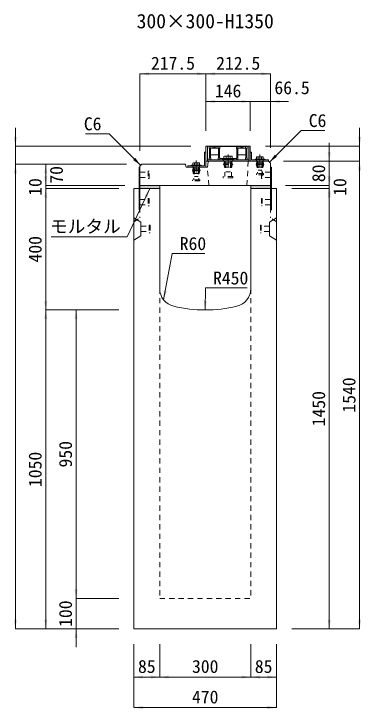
# Model space of a CAD drawing. Units: millimetres at full size. Extents: x -1934 to 78146, y -143454 to -112471.
# Drawn here: x 22768 to 23912, y -136569 to -134279 of the extents above; entities that cross this region are included whole.
import ezdxf
from ezdxf.enums import TextEntityAlignment as Align

# ---------------------------------------------------------------- set-up
doc = ezdxf.new("R2010")
doc.units = ezdxf.units.MM
doc.header["$LTSCALE"] = 23
for name, pattern in [('CHAIN', [18.5, 12, -1.5, 3.5, -1.5]), ('USER2', [1.35, 0.75, -0.6]), ('USER3', [1.35, 0.75, -0.6])]:
    doc.linetypes.add(name, pattern=pattern)
for name, color, linetype, lineweight in [('0_2', 7, 'Continuous', 13), ('インサート', 92, 'USER2', 9), ('グレーチング', 7, 'Continuous', 9), ('ジョイント', 7, 'Continuous', 5), ('モルタル', 7, 'Continuous', 13), ('作業エリア', 11, 'Continuous', 13), ('受枠', 3, 'Continuous', 13), ('寸法線', 7, 'Continuous', 13), ('引出線', 4, 'Continuous', 13), ('本体', 2, 'Continuous', 13), ('ｲﾝｻｰﾄ', 3, 'USER3', 5)]:
    doc.layers.add(name, color=color, linetype=linetype, lineweight=lineweight)
doc.layers.add('ハッチング_モルタル', color=30, linetype='Continuous')
doc.styles.add('ＭＳ ゴシック', font='')
doc.styles.get('ＭＳ ゴシック').set_extended_font_data('MS Gothic')

# ---------------------------------------------------------------- blocks, each defined once
blk = doc.blocks.new('filled_arrow')
at = {"color": 0, "linetype": 'Continuous', "lineweight": -2}
blk.add_solid([(7.5, 1.25), (0, 0), (7.5, -1.25)], dxfattribs=at)

msp = doc.modelspace()

# ---------------------------------------------------------------- hatches: boundary and pattern name
at = {"layer": 'ハッチング_モルタル'}
for points in [[(23183.15, -134844.27), (23183.15, -134854.27), (23248.15, -134854.27), (23248.15, -134844.27)], [(23548.15, -134844.27), (23548.15, -134854.27), (23613.15, -134854.27), (23613.15, -134844.27)]]:
    msp.add_hatch(color=256, dxfattribs=at).paths.add_polyline_path(points)

# ---------------------------------------------------------------- linework, layer by layer
at = {"layer": 'インサート', "linetype": 'Continuous', "lineweight": 13}
for p, q in [((23461.66, -134747.47), (23459.8, -134748.31)), ((23485.64, -134747.47), (23461.66, -134747.47)), ((23485.64, -134747.47), (23487.5, -134748.31)), ((23359.17, -134769.47), (23357.7, -134770.31)), ((23357.7, -134770.31), (23357.7, -134777.47)), ((23359.17, -134769.47), (23378.13, -134769.47)), ((23378.13, -134769.47), (23379.6, -134770.31)), ((23379.6, -134770.31), (23379.6, -134777.47)), ((23459.8, -134748.31), (23459.8, -134757.47)), ((23487.5, -134757.47), (23459.8, -134757.47)), ((23487.5, -134748.31), (23487.5, -134757.47)), ((23569.17, -134749.47), (23567.7, -134750.31)), ((23567.7, -134750.31), (23567.7, -134757.47)), ((23567.7, -134757.47), (23589.6, -134757.47)), ((23569.17, -134749.47), (23588.13, -134749.47)), ((23588.13, -134749.47), (23589.6, -134750.31)), ((23589.6, -134750.31), (23589.6, -134757.47)), ((23357.7, -134777.47), (23379.6, -134777.47))]:
    msp.add_line(p, q, dxfattribs=at)
at = {"layer": 'インサート', "linetype": 'Continuous', "lineweight": 5}
for p, q in [((23363.18, -134770.31), (23363.18, -134777.47)), ((23374.13, -134770.31), (23374.13, -134777.47)), ((23466.73, -134748.31), (23466.73, -134757.47)), ((23480.58, -134748.31), (23480.58, -134757.47)), ((23573.18, -134750.31), (23573.18, -134757.47)), ((23584.13, -134750.31), (23584.13, -134757.47))]:
    msp.add_line(p, q, dxfattribs=at)
at = {"layer": 'インサート', "linetype": 'Continuous'}
for p, q in [((23492.65, -134757.47), (23454.65, -134757.47)), ((23454.65, -134757.47), (23454.65, -134759.77)), ((23492.65, -134759.77), (23454.65, -134759.77)), ((23492.65, -134757.47), (23492.65, -134759.77)), ((23562.65, -134757.47), (23594.65, -134757.47)), ((23562.65, -134757.47), (23562.65, -134759.77)), ((23562.65, -134759.77), (23594.65, -134759.77)), ((23594.65, -134757.47), (23594.65, -134759.77)), ((23352.65, -134777.47), (23384.65, -134777.47)), ((23352.65, -134777.47), (23352.65, -134779.77)), ((23352.65, -134779.77), (23384.65, -134779.77)), ((23384.65, -134777.47), (23384.65, -134779.77))]:
    msp.add_line(p, q, dxfattribs=at)
at = {"layer": 'インサート'}
for p, q in [((23459.9, -134773.52), (23461.15, -134764.27)), ((23461.15, -134764.27), (23486.15, -134764.27)), ((23462.75, -134769.27), (23484.55, -134769.27)), ((23462.75, -134769.27), (23462.75, -134814.77)), ((23464.2, -134764.27), (23464.2, -134769.27)), ((23464.65, -134757.47), (23464.65, -134759.77)), ((23465.65, -134769.27), (23465.65, -134799.27)), ((23481.65, -134769.27), (23481.65, -134799.27)), ((23482.65, -134757.47), (23482.65, -134759.77)), ((23483.1, -134764.27), (23483.1, -134769.27)), ((23484.55, -134769.27), (23484.55, -134814.77)), ((23487.4, -134773.52), (23486.15, -134764.27)), ((23567.4, -134773.52), (23568.65, -134764.27)), ((23568.65, -134764.27), (23588.65, -134764.27)), ((23570.4, -134769.27), (23586.9, -134769.27)), ((23570.4, -134769.27), (23570.4, -134805.27)), ((23571.53, -134764.27), (23571.53, -134769.27)), ((23571.65, -134757.47), (23571.65, -134759.77)), ((23572.65, -134769.27), (23572.65, -134794.27)), ((23584.65, -134769.27), (23584.65, -134794.27)), ((23585.65, -134757.47), (23585.65, -134759.77)), ((23585.78, -134764.27), (23585.78, -134769.27)), ((23586.9, -134769.27), (23586.9, -134805.27)), ((23589.9, -134773.52), (23588.65, -134764.27)), ((23356.15, -134793.52), (23381.15, -134793.52)), ((23356.15, -134793.52), (23356.15, -134795.02)), ((23357.4, -134793.52), (23358.65, -134784.27)), ((23358.65, -134784.27), (23378.65, -134784.27)), ((23360.4, -134789.27), (23376.9, -134789.27)), ((23360.4, -134789.27), (23360.4, -134825.27)), ((23361.53, -134784.27), (23361.53, -134789.27)), ((23361.65, -134777.47), (23361.65, -134779.77)), ((23362.65, -134789.27), (23362.65, -134814.27)), ((23374.65, -134789.27), (23374.65, -134814.27)), ((23375.65, -134777.47), (23375.65, -134779.77)), ((23375.78, -134784.27), (23375.78, -134789.27)), ((23376.9, -134789.27), (23376.9, -134825.27)), ((23379.9, -134793.52), (23378.65, -134784.27)), ((23381.15, -134793.52), (23381.15, -134795.02)), ((23458.65, -134773.52), (23488.65, -134773.52)), ((23458.65, -134773.52), (23458.65, -134775.02)), ((23458.65, -134775.02), (23488.65, -134775.02)), ((23459.9, -134775.02), (23461.15, -134784.27)), ((23461.15, -134784.27), (23486.15, -134784.27)), ((23487.4, -134775.02), (23486.15, -134784.27)), ((23488.65, -134773.52), (23488.65, -134775.02)), ((23566.15, -134773.52), (23591.15, -134773.52)), ((23566.15, -134773.52), (23566.15, -134775.02)), ((23566.15, -134775.02), (23591.15, -134775.02)), ((23567.4, -134775.02), (23568.65, -134784.27)), ((23568.65, -134784.27), (23588.65, -134784.27)), ((23589.9, -134775.02), (23588.65, -134784.27)), ((23591.15, -134773.52), (23591.15, -134775.02)), ((23183.15, -134800.77), (23210.15, -134800.77)), ((23183.15, -134800.77), (23183.15, -134817.77)), ((23213.15, -134796.77), (23210.15, -134796.77)), ((23210.15, -134796.77), (23210.15, -134821.77)), ((23213.15, -134821.77), (23213.15, -134796.77)), ((23356.15, -134795.02), (23381.15, -134795.02)), ((23357.4, -134795.02), (23358.65, -134804.27)), ((23358.65, -134804.27), (23378.65, -134804.27)), ((23362.65, -134814.27), (23374.65, -134814.27)), ((23379.9, -134795.02), (23378.65, -134804.27)), ((23457.65, -134819.27), (23457.65, -134814.77)), ((23489.65, -134814.77), (23457.65, -134814.77)), ((23465.65, -134799.27), (23481.65, -134799.27)), ((23489.65, -134814.77), (23489.65, -134819.27)), ((23566.65, -134809.27), (23566.65, -134805.27)), ((23590.65, -134805.27), (23566.65, -134805.27)), ((23590.65, -134809.27), (23566.65, -134809.27)), ((23572.65, -134794.27), (23584.65, -134794.27)), ((23583.15, -134796.77), (23586.15, -134796.77)), ((23583.15, -134821.77), (23583.15, -134796.77)), ((23586.15, -134796.77), (23586.15, -134821.77)), ((23613.15, -134800.77), (23586.15, -134800.77)), ((23590.65, -134805.27), (23590.65, -134809.27)), ((23613.15, -134800.77), (23613.15, -134817.77)), ((23183.15, -134817.77), (23210.15, -134817.77)), ((23210.15, -134821.77), (23213.15, -134821.77)), ((23356.65, -134829.27), (23356.65, -134825.27)), ((23380.65, -134825.27), (23356.65, -134825.27)), ((23380.65, -134829.27), (23356.65, -134829.27)), ((23380.65, -134825.27), (23380.65, -134829.27)), ((23489.65, -134819.27), (23457.65, -134819.27)), ((23586.15, -134821.77), (23583.15, -134821.77)), ((23613.15, -134817.77), (23586.15, -134817.77))]:
    msp.add_line(p, q, dxfattribs=at)
at = {"layer": 'インサート', "linetype": 'Continuous', "lineweight": 5}
for centre, radius, start, end in [((23463.26, -134754.97), 7.5, 62.50883, 117.49117), ((23473.65, -134776.2), 28.73, 76.05376, 103.94624), ((23484.04, -134754.97), 7.5, 62.50883, 117.49117), ((23360.44, -134774.32), 4.85, 55.61575, 124.38425), ((23368.65, -134787.59), 18.12, 72.41205, 107.58795), ((23376.86, -134774.32), 4.85, 55.61575, 124.38425), ((23570.44, -134754.32), 4.85, 55.61575, 124.38425), ((23578.65, -134767.59), 18.12, 72.41205, 107.58795), ((23586.86, -134754.32), 4.85, 55.61575, 124.38425)]:
    msp.add_arc(centre, radius, start, end, dxfattribs=at)
at = {"layer": 'グレーチング'}
for p, q in [((23411.15, -134715.77), (23411.15, -134721.77)), ((23411.15, -134715.77), (23536.15, -134715.77)), ((23411.15, -134721.77), (23412.15, -134722.77)), ((23412.15, -134722.77), (23412.15, -134752.77)), ((23416.15, -134721.77), (23415.15, -134722.77)), ((23415.15, -134722.77), (23415.15, -134752.77)), ((23416.15, -134715.77), (23416.15, -134721.77)), ((23416.15, -134721.77), (23441.15, -134715.77)), ((23416.15, -134721.77), (23441.15, -134721.77)), ((23441.15, -134715.77), (23441.15, -134721.77)), ((23441.15, -134721.77), (23442.15, -134722.77)), ((23442.15, -134722.77), (23442.15, -134752.77)), ((23446.15, -134721.77), (23445.15, -134722.77)), ((23445.15, -134722.77), (23445.15, -134752.77)), ((23446.15, -134715.77), (23446.15, -134721.77)), ((23501.15, -134715.77), (23501.15, -134721.77)), ((23501.15, -134721.77), (23502.15, -134722.77)), ((23502.15, -134722.77), (23502.15, -134752.77)), ((23506.15, -134721.77), (23505.15, -134722.77)), ((23505.15, -134722.77), (23505.15, -134752.77)), ((23506.15, -134721.77), (23531.15, -134715.77)), ((23506.15, -134715.77), (23506.15, -134721.77)), ((23506.15, -134721.77), (23531.15, -134721.77)), ((23531.15, -134715.77), (23531.15, -134721.77)), ((23531.15, -134721.77), (23532.15, -134722.77)), ((23532.15, -134722.77), (23532.15, -134752.77)), ((23536.15, -134721.77), (23535.15, -134722.77)), ((23535.15, -134722.77), (23535.15, -134752.77)), ((23536.15, -134715.77), (23536.15, -134721.77)), ((23442.15, -134743.77), (23415.15, -134743.77)), ((23532.15, -134743.77), (23505.15, -134743.77)), ((23411.15, -134753.77), (23412.15, -134752.77)), ((23411.15, -134759.77), (23411.15, -134753.77)), ((23411.15, -134759.77), (23416.15, -134759.77)), ((23416.15, -134753.77), (23415.15, -134752.77)), ((23416.15, -134759.77), (23416.15, -134753.77)), ((23441.15, -134753.77), (23442.15, -134752.77)), ((23441.15, -134759.77), (23441.15, -134753.77)), ((23441.15, -134759.77), (23446.15, -134759.77)), ((23446.15, -134753.77), (23445.15, -134752.77)), ((23446.15, -134759.77), (23446.15, -134753.77)), ((23501.15, -134755.27), (23446.15, -134755.27)), ((23501.15, -134753.77), (23502.15, -134752.77)), ((23501.15, -134759.77), (23501.15, -134753.77)), ((23501.15, -134759.77), (23506.15, -134759.77)), ((23506.15, -134753.77), (23505.15, -134752.77)), ((23506.15, -134759.77), (23506.15, -134753.77)), ((23531.15, -134753.77), (23532.15, -134752.77)), ((23531.15, -134759.77), (23531.15, -134753.77)), ((23531.15, -134759.77), (23536.15, -134759.77)), ((23536.15, -134753.77), (23535.15, -134752.77)), ((23536.15, -134759.77), (23536.15, -134753.77))]:
    msp.add_line(p, q, dxfattribs=at)
at = {"layer": 'ジョイント'}
for p, q in [((23179.95, -134784.27), (23183.15, -134784.27)), ((23179.95, -134784.27), (23179.95, -134924.27)), ((23183.15, -134784.27), (23183.15, -134924.27)), ((23613.15, -134784.27), (23616.35, -134784.27)), ((23613.15, -134784.27), (23613.15, -134924.27)), ((23616.35, -134784.27), (23616.35, -134924.27)), ((23179.95, -134924.27), (23183.15, -134924.27)), ((23613.15, -134924.27), (23616.35, -134924.27))]:
    msp.add_line(p, q, dxfattribs=at)
at = {"layer": 'ジョイント', "linetype": 'USER2'}
for p, q in [((23179.95, -134794.27), (23183.15, -134794.27)), ((23613.15, -134794.27), (23616.35, -134794.27)), ((23179.95, -134839.27), (23183.15, -134839.27)), ((23613.15, -134839.27), (23616.35, -134839.27)), ((23179.95, -134869.27), (23183.15, -134869.27)), ((23613.15, -134869.27), (23616.35, -134869.27)), ((23179.95, -134914.27), (23183.15, -134914.27)), ((23613.15, -134914.27), (23616.35, -134914.27))]:
    msp.add_line(p, q, dxfattribs=at)
at = {"layer": 'モルタル'}
for points in [[(23183.15, -134844.27), (23248.15, -134844.27), (23248.15, -134854.27), (23183.15, -134854.27)], [(23548.15, -134844.27), (23613.15, -134844.27), (23613.15, -134854.27), (23548.15, -134854.27)]]:
    msp.add_lwpolyline(points, close=True, dxfattribs=at)
at = {"layer": '作業エリア'}
for p, q in [((23407.77, -134766.82), (23408.15, -134764.27)), ((23408.15, -134764.27), (23410.73, -134764.27)), ((23330.69, -134774.27), (23333.15, -134774.27)), ((23333.15, -134774.27), (23333.63, -134776.68))]:
    msp.add_line(p, q, dxfattribs=at)
at = {"layer": '受枠'}
for p, q in [((23400.65, -134714.27), (23546.65, -134714.27)), ((23400.65, -134714.27), (23400.65, -134764.27)), ((23405.15, -134714.27), (23405.15, -134764.27)), ((23542.15, -134714.27), (23542.15, -134764.27)), ((23546.65, -134714.27), (23546.65, -134764.27)), ((23396.15, -134779.77), (23396.15, -134734.27)), ((23396.15, -134734.27), (23400.65, -134734.27)), ((23400.65, -134734.27), (23400.65, -134784.27)), ((23551.15, -134734.27), (23546.65, -134734.27)), ((23551.15, -134759.77), (23551.15, -134734.27)), ((23400.65, -134764.27), (23546.65, -134764.27)), ((23405.15, -134759.77), (23542.15, -134759.77)), ((23546.65, -134764.27), (23606.65, -134764.27)), ((23606.65, -134759.77), (23551.15, -134759.77)), ((23606.65, -134764.27), (23606.65, -134759.77)), ((23340.65, -134784.27), (23340.65, -134779.77)), ((23340.65, -134779.77), (23396.15, -134779.77)), ((23400.65, -134784.27), (23340.65, -134784.27))]:
    msp.add_line(p, q, dxfattribs=at)
at = {"layer": '受枠', "linetype": 'CHAIN'}
for p, q in [((23473.65, -134742.02), (23473.65, -134782.02)), ((23578.65, -134742.02), (23578.65, -134782.02)), ((23368.65, -134762.02), (23368.65, -134802.02))]:
    msp.add_line(p, q, dxfattribs=at)
at = {"layer": '受枠', "linetype": 'USER2'}
for p, q in [((23458.65, -134759.77), (23458.65, -134764.27)), ((23488.65, -134759.77), (23488.65, -134764.27)), ((23567.65, -134759.77), (23567.65, -134764.27)), ((23589.65, -134759.77), (23589.65, -134764.27)), ((23357.65, -134779.77), (23357.65, -134784.27)), ((23379.65, -134779.77), (23379.65, -134784.27))]:
    msp.add_line(p, q, dxfattribs=at)
at = {"layer": '寸法線'}
for p, q in [((23183.15, -134476.59), (23400.65, -134476.59)), ((23183.15, -134730.27), (23183.15, -134476.59)), ((23400.65, -134664.27), (23400.65, -134476.59)), ((23400.65, -134476.59), (23613.15, -134476.59)), ((23400.65, -134664.27), (23400.65, -134476.59)), ((23613.15, -134720.27), (23613.15, -134476.59)), ((23400.65, -134567.82), (23546.65, -134567.82)), ((23400.65, -134664.27), (23400.65, -134567.82)), ((23486.65, -134567.82), (23673.15, -134567.82)), ((23546.65, -134664.27), (23546.65, -134567.82)), ((23546.65, -134664.27), (23546.65, -134567.82)), ((23613.15, -134720.27), (23613.15, -134567.82)), ((22772.59, -134834.27), (22772.59, -134654.27)), ((23906.91, -134824.27), (23906.91, -134654.27)), ((23350.65, -134714.27), (22772.59, -134714.27)), ((23596.65, -134714.27), (23906.91, -134714.27)), ((23806.91, -134904.27), (23806.91, -134704.27)), ((23806.91, -134904.27), (23806.91, -134704.27)), ((23656.65, -134764.27), (23806.91, -134764.27)), ((23656.65, -134764.27), (23906.91, -134764.27)), ((23656.65, -134764.27), (23806.91, -134764.27)), ((23657.15, -134764.27), (23906.91, -134764.27)), ((23906.91, -136304.27), (23906.91, -134764.27)), ((22772.58, -136304.27), (22772.58, -134774.27)), ((23139.15, -134774.27), (22772.58, -134774.27)), ((23139.15, -134774.27), (22772.59, -134774.27)), ((22872.58, -134844.27), (22872.58, -134774.27)), ((23139.15, -134774.27), (22872.58, -134774.27)), ((22872.58, -134914.27), (22872.58, -134784.27)), ((23806.91, -134784.27), (23806.91, -134914.27)), ((23133.15, -134844.27), (22872.58, -134844.27)), ((23133.15, -134844.27), (22872.58, -134844.27)), ((23113.15, -134854.27), (22872.58, -134854.27)), ((22872.59, -134854.27), (22872.59, -135254.27)), ((23113.15, -134854.27), (22872.59, -134854.27)), ((23663.15, -134844.27), (23806.91, -134844.27)), ((23663.15, -134844.27), (23806.91, -134844.27)), ((23663.15, -134844.27), (23806.91, -134844.27)), ((23683.15, -134854.27), (23806.91, -134854.27)), ((23683.15, -134854.27), (23806.91, -134854.27)), ((23806.91, -136304.27), (23806.91, -134854.27)), ((22872.59, -136304.27), (22872.59, -135254.27)), ((23113.15, -135254.27), (22872.59, -135254.27)), ((23113.15, -135254.27), (22872.59, -135254.27)), ((22972.59, -135254.27), (22972.59, -136204.27)), ((23113.15, -135254.27), (22972.59, -135254.27)), ((22972.59, -136144.27), (22972.59, -136364.27)), ((23113.15, -136204.27), (22972.59, -136204.27)), ((23113.15, -136204.27), (22972.59, -136204.27)), ((23113.15, -136304.27), (22772.58, -136304.27)), ((23113.15, -136304.27), (22872.59, -136304.27)), ((23113.15, -136304.27), (22972.59, -136304.27)), ((23683.15, -136304.27), (23806.91, -136304.27)), ((23683.15, -136304.27), (23906.91, -136304.27)), ((23163.15, -136354.27), (23163.15, -136463.07)), ((23163.15, -136354.27), (23163.15, -136563.54)), ((23248.15, -136354.27), (23248.15, -136463.07)), ((23248.15, -136354.27), (23248.15, -136463.07)), ((23548.15, -136354.27), (23548.15, -136463.07)), ((23548.15, -136354.27), (23548.15, -136463.07)), ((23633.15, -136354.27), (23633.15, -136463.07)), ((23633.15, -136354.27), (23633.15, -136563.54)), ((23163.15, -136463.07), (23248.15, -136463.07)), ((23248.15, -136463.07), (23548.15, -136463.07)), ((23548.15, -136463.07), (23633.15, -136463.07)), ((23163.15, -136563.54), (23633.15, -136563.54))]:
    msp.add_line(p, q, dxfattribs=at)
at = {"layer": '引出線'}
for points in [[(23185.43, -134777.99), (23081.26, -134673.82), (23003.27, -134673.82)], [(23610.15, -134767.27), (23714.32, -134663.1), (23792.31, -134663.1)], [(23215.65, -134854.27), (23141.26, -135013.22), (22890.35, -135013.22)], [(23261.08, -135220.95), (23289.07, -135068.17), (23396.76, -135068.17)], [(23398.15, -135254.27), (23398.94, -135181.55), (23535.87, -135181.55)]]:
    msp.add_lwpolyline(points, dxfattribs=at)
at = {"layer": '本体'}
for p, q in [((23407.77, -134766.82), (23405.15, -134784.27)), ((23410.73, -134764.27), (23607.15, -134764.27)), ((23607.15, -134764.27), (23613.15, -134770.27)), ((23613.15, -134770.27), (23613.15, -134844.27)), ((23183.15, -134780.27), (23189.15, -134774.27)), ((23183.15, -134780.27), (23183.15, -134844.27)), ((23189.15, -134774.27), (23330.69, -134774.27)), ((23333.63, -134776.68), (23335.15, -134784.27)), ((23335.15, -134784.27), (23405.15, -134784.27)), ((23183.15, -134844.27), (23613.15, -134844.27)), ((23183.15, -134854.27), (23248.15, -134854.27)), ((23548.15, -134854.27), (23613.15, -134854.27))]:
    msp.add_line(p, q, dxfattribs=at)
at = {"layer": '本体', "linetype": 'USER2', "lineweight": 15}
for p, q in [((23535.15, -134844.27), (23540.15, -134764.27)), ((23410.15, -134844.27), (23405.15, -134784.27))]:
    msp.add_line(p, q, dxfattribs=at)
at = {"layer": '本体', "lineweight": 20}
for p, q in [((23163.15, -134854.27), (23163.15, -136304.27)), ((23248.15, -134854.27), (23163.15, -134854.27)), ((23248.15, -135183.74), (23248.15, -134854.27)), ((23548.15, -135183.74), (23548.15, -134854.27)), ((23633.15, -134854.27), (23548.15, -134854.27)), ((23633.15, -136304.27), (23633.15, -134854.27)), ((23163.15, -136304.27), (23633.15, -136304.27))]:
    msp.add_line(p, q, dxfattribs=at)
at = {"layer": '本体', "linetype": 'USER3', "lineweight": 5}
for p, q in [((23183.15, -134854.27), (23183.15, -134951.27)), ((23613.15, -134854.27), (23613.15, -134951.27)), ((23163.15, -134963.77), (23183.15, -134951.27)), ((23633.15, -134963.77), (23613.15, -134951.27))]:
    msp.add_line(p, q, dxfattribs=at)
at = {"layer": '本体', "lineweight": 5}
for p, q in [((23163.15, -134950.27), (23186.35, -134964.77)), ((23633.15, -134950.27), (23609.95, -134964.77)), ((23186.35, -134964.77), (23186.35, -135009.77)), ((23609.95, -134964.77), (23609.95, -135009.77)), ((23163.15, -135024.27), (23186.35, -135009.77)), ((23633.15, -135024.27), (23609.95, -135009.77))]:
    msp.add_line(p, q, dxfattribs=at)
at = {"layer": '本体', "linetype": 'USER3', "lineweight": 9}
for p, q in [((23248.15, -135183.74), (23248.15, -136204.27)), ((23548.15, -135183.74), (23548.15, -136204.27)), ((23248.15, -136204.27), (23548.15, -136204.27))]:
    msp.add_line(p, q, dxfattribs=at)
at = {"layer": '本体'}
for centre, start, end in [((23410.73, -134767.27), 90, 171.46923), ((23330.69, -134777.27), 11.30993, 90)]:
    msp.add_arc(centre, 3, start, end, dxfattribs=at)
at = {"layer": '本体', "lineweight": 20}
for centre, radius, start, end in [((23308.15, -135183.74), 60, 180, 256.65776), ((23488.15, -135183.74), 60, 283.34229, 0), ((23398.15, -134804.27), 450, 256.65776, 283.34229)]:
    msp.add_arc(centre, radius, start, end, dxfattribs=at)
at = {"layer": 'ｲﾝｻｰﾄ'}
for p, q in [((23183.15, -134890.77), (23210.15, -134890.77)), ((23183.15, -134907.77), (23210.15, -134907.77)), ((23210.15, -134886.77), (23210.15, -134911.77)), ((23210.15, -134886.77), (23213.15, -134886.77)), ((23213.15, -134886.77), (23213.15, -134911.77)), ((23583.15, -134886.77), (23583.15, -134911.77)), ((23586.15, -134886.77), (23583.15, -134886.77)), ((23586.15, -134886.77), (23586.15, -134911.77)), ((23613.15, -134890.77), (23586.15, -134890.77)), ((23613.15, -134907.77), (23586.15, -134907.77)), ((23210.15, -134911.77), (23213.15, -134911.77)), ((23586.15, -134911.77), (23583.15, -134911.77)), ((23213.35, -134974.77), (23213.35, -134999.77)), ((23213.35, -134974.77), (23216.35, -134974.77)), ((23216.35, -134974.77), (23216.35, -134999.77)), ((23579.95, -134974.77), (23579.95, -134999.77)), ((23582.95, -134974.77), (23579.95, -134974.77)), ((23582.95, -134974.77), (23582.95, -134999.77)), ((23186.35, -134978.77), (23213.35, -134978.77)), ((23186.35, -134978.77), (23186.35, -134995.77)), ((23186.35, -134995.77), (23213.35, -134995.77)), ((23609.95, -134978.77), (23582.95, -134978.77)), ((23609.95, -134995.77), (23582.95, -134995.77)), ((23609.95, -134978.77), (23609.95, -134995.77)), ((23213.35, -134999.77), (23216.35, -134999.77)), ((23582.95, -134999.77), (23579.95, -134999.77))]:
    msp.add_line(p, q, dxfattribs=at)

# ---------------------------------------------------------------- block references
at = {"layer": '寸法線', "xscale": 4, "yscale": 4}
for p in [(23183.15, -134476.59), (23400.65, -134476.59), (23400.65, -134567.82), (23613.15, -134567.82), (23163.15, -136463.07), (23248.15, -136463.07), (23548.15, -136463.07), (23163.15, -136563.54)]:
    msp.add_blockref('filled_arrow', p, dxfattribs=at)
for p, rotation in [((23400.65, -134476.59), 180), ((23613.15, -134476.59), 180), ((23546.65, -134567.82), 180), ((23546.65, -134567.82), 180), ((22772.59, -134714.27), 90), ((23906.91, -134714.27), 90), ((23806.91, -134764.27), 90), ((23806.91, -134764.27), 90), ((23906.91, -134764.27), 270), ((23906.91, -134764.27), 270), ((22772.58, -134774.27), 270), ((22772.59, -134774.27), 270), ((22872.58, -134774.27), 270), ((22872.58, -134844.27), 90), ((22872.58, -134844.27), 90), ((23806.91, -134844.27), 90), ((22872.58, -134854.27), 270), ((22872.59, -134854.27), 270), ((23806.91, -134844.27), 270), ((23806.91, -134844.27), 270), ((23806.91, -134854.27), 270), ((23806.91, -134854.27), 270), ((22872.59, -135254.27), 90), ((22872.59, -135254.27), 270), ((22972.59, -135254.27), 270), ((22972.59, -136204.27), 90), ((22972.59, -136204.27), 90), ((22772.58, -136304.27), 90), ((22872.59, -136304.27), 90), ((23806.91, -136304.27), 90), ((23906.91, -136304.27), 90), ((22972.59, -136304.27), 270), ((23248.15, -136463.07), 180), ((23548.15, -136463.07), 180), ((23633.15, -136463.07), 180), ((23633.15, -136563.54), 180)]:
    msp.add_blockref('filled_arrow', p, dxfattribs=dict(at, rotation=rotation))
at = {"layer": '引出線', "xscale": 4, "yscale": 4}
for p, rotation in [((23610.15, -134767.27), 45), ((23185.43, -134777.99), 135), ((23215.65, -134854.27), 244.9), ((23261.08, -135220.95), 79.6), ((23398.15, -135254.27), 89.4)]:
    msp.add_blockref('filled_arrow', p, dxfattribs=dict(at, rotation=rotation))

# ---------------------------------------------------------------- texts
at = {"layer": '0_2', "style": 'ＭＳ ゴシック'}
msp.add_text('300×300-H1350', height=47.47, dxfattribs=at).set_placement((23398.15, -134302.98), align=Align.MIDDLE_CENTER)
at = {"layer": '寸法線', "style": 'ＭＳ ゴシック'}
for s, p in [('217.5', (23291.9, -134441.59)), ('212.5', (23506.9, -134441.59)), ('146', (23473.65, -134532.82)), ('66.5', (23684.32, -134522.29)), ('85', (23205.65, -136428.07)), ('300', (23398.15, -136428.07)), ('85', (23590.65, -136428.07)), ('470', (23398.15, -136528.54))]:
    msp.add_text(s, height=42.72, dxfattribs=at).set_placement(p, align=Align.MIDDLE_CENTER)
for s, p in [('70', (22907.58, -134809.27)), ('80', (23771.91, -134804.27)), ('80', (23771.91, -134804.27)), ('10', (22837.58, -134849.27)), ('10', (23841.91, -134849.27)), ('400', (22837.59, -135054.27)), ('1540', (23871.91, -135534.27)), ('1450', (23771.91, -135579.27)), ('950', (22937.59, -135729.27)), ('1050', (22837.59, -135779.27)), ('100', (22937.59, -136254.27))]:
    msp.add_text(s, height=42.72, rotation=90, dxfattribs=at).set_placement(p, align=Align.MIDDLE_CENTER)
at = {"layer": '引出線', "style": 'ＭＳ ゴシック'}
for s, p in [('C6', (23739.32, -134609.1)), ('R60', (23314.07, -135014.17)), ('R450', (23423.94, -135127.55))]:
    msp.add_text(s, height=42.72, dxfattribs=at).set_placement(p, align=Align.TOP_LEFT)
msp.add_text('C6', height=42.72, dxfattribs=at).set_placement((23056.26, -134619.82), align=Align.TOP_RIGHT)
msp.add_text('モルタル', height=42.72, dxfattribs=at).set_placement((23003.3, -134957.62), align=Align.TOP_CENTER)

doc.saveas('drawing.dxf')
